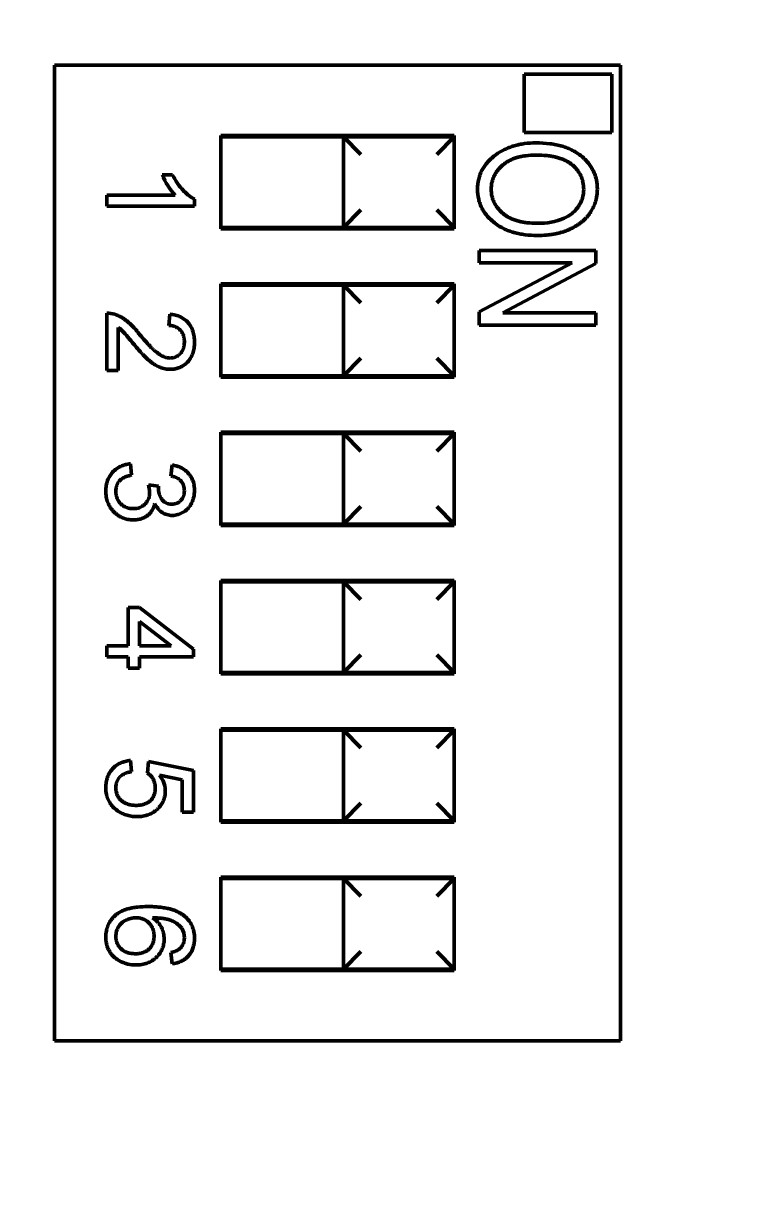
# Model space of a CAD drawing. Header units: millimetres. Extents: x 22 to 202, y 169 to 282.
# Drawn here: x 162.14 to 174.52, y 203.63 to 223.66 of the extents above; entities that cross this region are included whole.
import ezdxf

# ---------------------------------------------------------------- set-up
doc = ezdxf.new("R2010")
doc.units = ezdxf.units.MM
doc.header["$LTSCALE"] = 0.75
doc.layers.add('FD_Dimensions', color=7, linetype='Continuous', lineweight=25)
doc.layers.add('Visible', color=7, linetype='Continuous', lineweight=50)
doc.styles.get("Standard").update_dxf_attribs({"font": 'arial.ttf'})
doc.dimstyles.new('Dim-ISO-25', dxfattribs={"dimtxt": 2.5, "dimasz": 2.5, "dimexe": 1.5, "dimexo": 0, "dimgap": 1, "dimtad": 1, "dimzin": 4, "dimdsep": 46, "dimtxsty": 'Standard', "dimblk": 'OPEN90', "dimcen": 0, "dimazin": 1, "dimtp": 0.1, "dimtm": 0.1, "dimtfac": 0.72, "dimtmove": 0, "dimatfit": 3, "dimfxl": 1, "dimtzin": 4, "dimarcsym": 0})

# ---------------------------------------------------------------- blocks, each defined once
blk = doc.blocks.new('_Open90')
at = {"color": 0, "linetype": 'ByBlock', "lineweight": -2}
for p, q in [((-0.5, 0.5), (0, 0)), ((0, 0), (-1, 0)), ((0, 0), (-0.5, -0.5))]:
    blk.add_line(p, q, dxfattribs=at)
blk = doc.blocks.new('*D26')
at = {"layer": 'Defpoints', "color": 0, "transparency": 16777216}
for p in [(170.550528, 263.135658), (192.083851, 263.135658), (170.532774, 191.385202)]:
    blk.add_point(p, dxfattribs=at)
at = {"layer": 'FD_Dimensions', "color": 0, "lineweight": -2, "transparency": 16777216}
for p, q in [((170.550528, 263.135658), (193.583851, 263.135658)), ((192.083851, 193.885202), (192.083851, 260.635658)), ((170.532774, 191.385202), (193.583851, 191.385202))]:
    blk.add_line(p, q, dxfattribs=at)
at = {"layer": 'FD_Dimensions', "color": 0, "lineweight": -2, "transparency": 16777216, "xscale": 2.5, "yscale": 2.5, "zscale": 2.5}
for p, rotation in [((192.083851, 263.135658), 90), ((192.083851, 191.385202), 270)]:
    blk.add_blockref('_Open90', p, dxfattribs=dict(at, rotation=rotation))
at = {"layer": 'FD_Dimensions', "color": 0, "transparency": 16777216, "insert": (189.806584, 227.099634), "char_height": 2.5, "attachment_point": 5, "rotation": 90}
blk.add_mtext('71.75mm', dxfattribs=at)
blk = doc.blocks.new('*D28')
at = {"layer": 'Defpoints', "color": 0, "transparency": 16777216}
for p in [(170.550528, 263.135658), (200.052214, 263.135658), (124.449775, 178.627866)]:
    blk.add_point(p, dxfattribs=at)
at = {"layer": 'FD_Dimensions', "color": 0, "lineweight": -2, "transparency": 16777216}
for p, q in [((170.550528, 263.135658), (201.552214, 263.135658)), ((200.052214, 181.127866), (200.052214, 260.635658)), ((124.449775, 178.627866), (201.552214, 178.627866))]:
    blk.add_line(p, q, dxfattribs=at)
at = {"layer": 'FD_Dimensions', "color": 0, "lineweight": -2, "transparency": 16777216, "xscale": 2.5, "yscale": 2.5, "zscale": 2.5}
for p, rotation in [((200.052214, 263.135658), 90), ((200.052214, 178.627866), 270)]:
    blk.add_blockref('_Open90', p, dxfattribs=dict(at, rotation=rotation))
at = {"layer": 'FD_Dimensions', "color": 0, "transparency": 16777216, "insert": (197.774947, 227.099634), "char_height": 2.5, "attachment_point": 5, "rotation": 90}
blk.add_mtext('84.51mm', dxfattribs=at)
blk = doc.blocks.new('*D34')
at = {"layer": 'Defpoints', "color": 0, "transparency": 16777216}
for p in [(170.385575, 195.649466), (170.532774, 191.385202), (183.258799, 191.385202)]:
    blk.add_point(p, dxfattribs=at)
at = {"layer": 'FD_Dimensions', "color": 0, "lineweight": -2, "transparency": 16777216}
for p, q in [((183.258799, 198.149466), (183.258799, 219.855192)), ((170.385575, 195.649466), (184.758799, 195.649466)), ((183.258799, 191.385202), (183.258799, 195.649466)), ((170.532774, 191.385202), (184.758799, 191.385202)), ((183.258799, 188.885202), (183.258799, 186.385202))]:
    blk.add_line(p, q, dxfattribs=at)
at = {"layer": 'FD_Dimensions', "color": 0, "lineweight": -2, "transparency": 16777216, "xscale": 2.5, "yscale": 2.5, "zscale": 2.5}
for p, rotation in [((183.258799, 195.649466), 270), ((183.258799, 191.385202), 90)]:
    blk.add_blockref('_Open90', p, dxfattribs=dict(at, rotation=rotation))
at = {"layer": 'FD_Dimensions', "color": 0, "transparency": 16777216, "insert": (180.981532, 212.686139), "char_height": 2.5, "attachment_point": 5, "rotation": 90}
blk.add_mtext('4.26mm', dxfattribs=at)

msp = doc.modelspace()

# ---------------------------------------------------------------- linework, layer by layer
at = {"layer": 'Visible'}
for p, q in [((162.667, 222.947), (162.667, 206.247)), ((172.367, 222.947), (162.667, 222.947)), ((170.717, 221.797), (170.717, 222.797)), ((170.717, 222.797), (172.217, 222.797)), ((172.217, 222.797), (172.217, 221.797)), ((172.367, 206.247), (172.367, 222.947)), ((172.217, 221.797), (170.717, 221.797)), ((165.517, 221.747), (165.517, 220.147)), ((165.517, 221.747), (169.517, 221.747)), ((167.617, 221.722), (165.517, 221.722)), ((169.517, 221.722), (167.617, 221.722)), ((167.617, 221.722), (167.617, 220.172)), ((167.917, 221.422), (167.617, 221.722)), ((169.217, 221.422), (169.517, 221.722)), ((169.517, 221.747), (169.517, 221.722)), ((169.517, 220.172), (169.517, 221.722)), ((164.515, 221.07), (164.692, 221.07)), ((163.567, 220.724), (164.736, 220.724)), ((163.567, 220.532), (163.567, 220.724)), ((165.067, 220.656), (165.067, 220.532)), ((165.067, 220.532), (163.567, 220.532)), ((167.917, 220.472), (167.617, 220.172)), ((169.517, 220.172), (169.217, 220.472)), ((165.517, 220.172), (167.617, 220.172)), ((169.517, 220.147), (165.517, 220.147)), ((167.617, 220.172), (169.517, 220.172)), ((169.517, 220.172), (169.517, 220.147)), ((169.942, 219.565), (169.942, 219.773)), ((169.942, 219.773), (171.942, 219.773)), ((171.942, 219.773), (171.942, 219.552)), ((169.942, 218.723), (171.534, 219.565)), ((171.534, 219.565), (169.942, 219.565)), ((171.942, 219.552), (170.348, 218.708)), ((165.517, 217.607), (165.517, 219.207)), ((165.517, 219.207), (169.517, 219.207)), ((167.617, 219.182), (165.517, 219.182)), ((169.517, 219.182), (167.617, 219.182)), ((167.617, 219.182), (167.617, 217.632)), ((167.917, 218.882), (167.617, 219.182)), ((169.217, 218.882), (169.517, 219.182)), ((169.517, 219.207), (169.517, 219.182)), ((169.517, 217.632), (169.517, 219.182)), ((163.567, 217.723), (163.567, 218.703)), ((164.625, 218.492), (164.644, 218.684)), ((169.942, 218.5), (169.942, 218.723)), ((170.348, 218.708), (171.942, 218.708)), ((171.942, 218.708), (171.942, 218.5)), ((163.76, 218.456), (163.76, 217.723)), ((171.942, 218.5), (169.942, 218.5)), ((167.917, 217.932), (167.617, 217.632)), ((169.517, 217.632), (169.217, 217.932)), ((163.76, 217.723), (163.567, 217.723)), ((165.517, 217.632), (167.617, 217.632)), ((169.517, 217.607), (165.517, 217.607)), ((167.617, 217.632), (169.517, 217.632)), ((169.517, 217.632), (169.517, 217.607)), ((165.517, 215.067), (165.517, 216.667)), ((165.517, 216.667), (169.517, 216.667)), ((167.617, 216.642), (165.517, 216.642)), ((169.517, 216.642), (167.617, 216.642)), ((167.617, 216.642), (167.617, 215.092)), ((167.917, 216.342), (167.617, 216.642)), ((169.217, 216.342), (169.517, 216.642)), ((169.517, 216.642), (169.517, 216.667)), ((169.517, 215.092), (169.517, 216.642)), ((163.971, 216.125), (163.99, 215.933)), ((164.663, 215.913), (164.683, 216.106)), ((164.279, 215.761), (164.452, 215.742)), ((167.917, 215.392), (167.617, 215.092)), ((169.517, 215.092), (169.217, 215.392)), ((165.517, 215.092), (167.617, 215.092)), ((169.517, 215.067), (165.517, 215.067)), ((167.617, 215.092), (169.517, 215.092)), ((169.517, 215.067), (169.517, 215.092)), ((165.517, 212.527), (165.517, 214.127)), ((165.517, 214.127), (169.517, 214.127)), ((167.617, 214.102), (165.517, 214.102)), ((169.517, 214.102), (167.617, 214.102)), ((167.617, 214.102), (167.617, 212.552)), ((167.917, 213.802), (167.617, 214.102)), ((169.217, 213.802), (169.517, 214.102)), ((169.517, 214.102), (169.517, 214.127)), ((169.517, 212.552), (169.517, 214.102)), ((163.933, 213.008), (163.933, 213.662)), ((163.933, 213.662), (164.125, 213.662)), ((164.125, 213.662), (165.048, 212.95)), ((164.125, 213.424), (164.665, 213.008)), ((164.125, 213.008), (164.125, 213.424)), ((163.567, 212.816), (163.567, 213.008)), ((163.567, 213.008), (163.933, 213.008)), ((164.665, 213.008), (164.125, 213.008)), ((163.933, 212.816), (163.567, 212.816)), ((163.933, 212.623), (163.933, 212.816)), ((164.125, 212.816), (164.125, 212.623)), ((165.048, 212.816), (164.125, 212.816)), ((165.048, 212.95), (165.048, 212.816)), ((167.917, 212.852), (167.617, 212.552)), ((169.517, 212.552), (169.217, 212.852)), ((164.125, 212.623), (163.933, 212.623)), ((165.517, 212.552), (167.617, 212.552)), ((169.517, 212.527), (165.517, 212.527)), ((167.617, 212.552), (169.517, 212.552)), ((169.517, 212.527), (169.517, 212.552)), ((165.517, 209.987), (165.517, 211.587)), ((165.517, 211.587), (169.517, 211.587)), ((169.517, 211.562), (169.517, 211.587)), ((167.617, 211.562), (165.517, 211.562)), ((169.517, 211.562), (167.617, 211.562)), ((167.617, 211.562), (167.617, 210.012)), ((167.917, 211.262), (167.617, 211.562)), ((169.217, 211.262), (169.517, 211.562)), ((169.517, 210.012), (169.517, 211.562)), ((163.971, 211.045), (163.99, 210.853)), ((164.26, 210.833), (164.279, 211.026)), ((164.279, 211.026), (165.048, 210.872)), ((164.856, 210.715), (164.467, 210.791)), ((165.048, 210.872), (165.048, 210.16)), ((164.856, 210.16), (164.856, 210.715)), ((167.917, 210.312), (167.617, 210.012)), ((169.517, 210.012), (169.217, 210.312)), ((165.048, 210.16), (164.856, 210.16)), ((165.517, 210.012), (167.617, 210.012)), ((169.517, 209.987), (165.517, 209.987)), ((167.617, 210.012), (169.517, 210.012)), ((169.517, 209.987), (169.517, 210.012)), ((165.517, 207.447), (165.517, 209.047)), ((165.517, 209.047), (169.517, 209.047)), ((167.617, 209.022), (165.517, 209.022)), ((169.517, 209.022), (167.617, 209.022)), ((167.617, 209.022), (167.617, 207.472)), ((167.917, 208.722), (167.617, 209.022)), ((169.217, 208.722), (169.517, 209.022)), ((169.517, 209.022), (169.517, 209.047)), ((169.517, 207.472), (169.517, 209.022)), ((167.917, 207.772), (167.617, 207.472)), ((169.517, 207.472), (169.217, 207.772)), ((164.683, 207.563), (164.663, 207.755)), ((165.517, 207.472), (167.617, 207.472)), ((169.517, 207.447), (165.517, 207.447)), ((167.617, 207.472), (169.517, 207.472)), ((169.517, 207.447), (169.517, 207.472)), ((162.667, 206.247), (172.367, 206.247))]:
    msp.add_line(p, q, dxfattribs=at)
for centre, radius, start, end in [((165.567, 221.498), 1.136, 202.1261, 222.9641), ((170.966, 221.36), 1.119, 268.9835, 292.717), ((163.578, 218.322), 0.381, 71.2228, 91.6148), ((163.809, 215.62), 0.49, 1.9412, 16.714), ((164.752, 215.705), 0.302, 173.018, 178.2795), ((164.575, 208.009), 0.319, 359.7853, 30.6003)]:
    msp.add_arc(centre, radius, start, end, dxfattribs=at)
for points, knots in [([(170.23, 221.415), (170.277, 221.448), (170.352, 221.493), (170.46, 221.54), (170.544, 221.568), (170.632, 221.59), (170.756, 221.612), (170.851, 221.617), (170.916, 221.617)], [0, 0, 0, 0, 0.0001745681, 0.0002625952, 0.0003517009, 0.0004421963, 0.0005353143, 0.0007303378, 0.0007303378, 0.0007303378, 0.0007303378]), ([(170.916, 221.617), (170.996, 221.617), (171.112, 221.612), (171.262, 221.587), (171.363, 221.563), (171.457, 221.53), (171.544, 221.492), (171.624, 221.445), (171.696, 221.392), (171.76, 221.334), (171.815, 221.271), (171.863, 221.205), (171.901, 221.136), (171.932, 221.063), (171.96, 220.959), (171.969, 220.879), (171.968, 220.824)], [0, 0, 0, 0, 0.000240176, 0.000350273, 0.000454578, 0.000553907, 0.000648964, 0.000740865, 0.000830458, 0.000917435, 0.001000723, 0.001081789, 0.001160825, 0.001239256, 0.001318618, 0.001482518, 0.001482518, 0.001482518, 0.001482518]), ([(169.916, 220.825), (169.916, 220.884), (169.925, 220.971), (169.959, 221.08), (169.993, 221.157), (170.038, 221.229), (170.112, 221.321), (170.18, 221.38), (170.23, 221.415)], [0, 0, 0, 0, 0.0001764821, 0.0002614323, 0.0003451012, 0.0004295943, 0.0005160913, 0.0006999969, 0.0006999969, 0.0006999969, 0.0006999969]), ([(170.15, 220.827), (170.15, 220.866), (170.156, 220.924), (170.177, 220.999), (170.199, 221.052), (170.228, 221.103), (170.262, 221.152), (170.303, 221.197), (170.35, 221.241), (170.403, 221.281), (170.461, 221.315), (170.523, 221.345), (170.592, 221.368), (170.665, 221.387), (170.772, 221.405), (170.856, 221.409), (170.913, 221.41)], [0, 0, 0, 0, 0.000118308, 0.0001759, 0.000233312, 0.000291387, 0.000350794, 0.000412336, 0.000476976, 0.000543374, 0.000610871, 0.000680205, 0.000752306, 0.000828077, 0.000907532, 0.001079641, 0.001079641, 0.001079641, 0.001079641]), ([(170.913, 221.41), (170.978, 221.41), (171.073, 221.405), (171.195, 221.388), (171.277, 221.37), (171.351, 221.347), (171.419, 221.318), (171.48, 221.285), (171.534, 221.245), (171.581, 221.203), (171.622, 221.157), (171.657, 221.108), (171.685, 221.056), (171.707, 221.002), (171.729, 220.924), (171.734, 220.863), (171.734, 220.822)], [0, 0, 0, 0, 0.000197553, 0.000286853, 0.000370368, 0.000448063, 0.000521615, 0.000590901, 0.000657393, 0.000721135, 0.000782878, 0.000842454, 0.000901335, 0.000959813, 0.001019018, 0.001142857, 0.001142857, 0.001142857, 0.001142857]), ([(164.692, 221.07), (164.716, 221.023), (164.755, 220.954), (164.817, 220.87), (164.866, 220.813), (164.916, 220.761), (164.981, 220.706), (165.032, 220.672), (165.067, 220.656)], [0, 0, 0, 0, 0.0001602747, 0.0002376894, 0.0003140023, 0.0003866877, 0.0004531921, 0.0005700297, 0.0005700297, 0.0005700297, 0.0005700297]), ([(170.222, 220.237), (170.174, 220.273), (170.107, 220.332), (170.035, 220.423), (169.991, 220.495), (169.958, 220.572), (169.925, 220.681), (169.917, 220.767), (169.916, 220.825)], [0, 0, 0, 0, 0.0001814085, 0.0002674613, 0.0003509647, 0.0004343005, 0.0005182308, 0.0006938303, 0.0006938303, 0.0006938303, 0.0006938303]), ([(170.946, 220.241), (170.885, 220.24), (170.795, 220.246), (170.68, 220.263), (170.603, 220.282), (170.531, 220.305), (170.465, 220.334), (170.406, 220.368), (170.352, 220.408), (170.305, 220.451), (170.263, 220.497), (170.228, 220.546), (170.2, 220.597), (170.177, 220.651), (170.156, 220.727), (170.15, 220.787), (170.15, 220.827)], [0, 0, 0, 0, 0.000185441, 0.000270006, 0.000349683, 0.000425211, 0.000496929, 0.000565785, 0.000632549, 0.000697171, 0.000758942, 0.000818546, 0.000877294, 0.000935201, 0.00099365, 0.001114711, 0.001114711, 0.001114711, 0.001114711]), ([(171.968, 220.824), (171.968, 220.788), (171.964, 220.735), (171.952, 220.665), (171.938, 220.614), (171.921, 220.565), (171.9, 220.516), (171.875, 220.469), (171.847, 220.424), (171.815, 220.38), (171.779, 220.338), (171.74, 220.298), (171.697, 220.262), (171.651, 220.227), (171.602, 220.195), (171.549, 220.165), (171.492, 220.138), (171.433, 220.113), (171.371, 220.091), (171.306, 220.074), (171.238, 220.058), (171.167, 220.047), (171.068, 220.036), (170.992, 220.033), (170.94, 220.033)], [0, 0, 0, 0, 0.000107765, 0.000160682, 0.000212894, 0.000265394, 0.000318236, 0.000371205, 0.000425292, 0.000479739, 0.000534863, 0.000590393, 0.00064693, 0.000704466, 0.000763606, 0.000824272, 0.000887236, 0.00095162, 0.001017505, 0.001085025, 0.001154625, 0.001225934, 0.001300077, 0.001455279, 0.001455279, 0.001455279, 0.001455279]), ([(171.734, 220.822), (171.734, 220.771), (171.724, 220.693), (171.684, 220.596), (171.644, 220.528), (171.595, 220.465), (171.517, 220.391), (171.448, 220.349), (171.398, 220.328)], [0, 0, 0, 0, 0.0001563466, 0.0002343565, 0.0003144742, 0.0003954829, 0.0004750505, 0.0006377373, 0.0006377373, 0.0006377373, 0.0006377373]), ([(170.94, 220.033), (170.87, 220.034), (170.767, 220.038), (170.634, 220.061), (170.541, 220.082), (170.453, 220.111), (170.344, 220.157), (170.269, 220.202), (170.222, 220.237)], [0, 0, 0, 0, 0.0002111792, 0.0003101501, 0.0004054589, 0.0004975593, 0.0005868631, 0.0007611125, 0.0007611125, 0.0007611125, 0.0007611125]), ([(163.701, 218.683), (163.737, 218.671), (163.79, 218.647), (163.857, 218.607), (163.899, 218.577), (163.932, 218.549), (163.958, 218.526), (163.985, 218.501), (164.012, 218.472), (164.04, 218.442), (164.08, 218.398), (164.109, 218.362), (164.128, 218.337)], [0, 0, 0, 0, 0.0001144827, 0.0001740068, 0.0002364388, 0.0002692188, 0.0003042529, 0.0003413641, 0.0003806, 0.0004222059, 0.0004657793, 0.0005600727, 0.0005600727, 0.0005600727, 0.0005600727]), ([(164.644, 218.684), (164.677, 218.681), (164.725, 218.674), (164.785, 218.655), (164.826, 218.639), (164.864, 218.619), (164.899, 218.597), (164.931, 218.57), (164.959, 218.54), (164.985, 218.508), (165.007, 218.472), (165.026, 218.434), (165.041, 218.393), (165.053, 218.349), (165.064, 218.286), (165.067, 218.237), (165.067, 218.203)], [0, 0, 0, 0, 0.0000989181, 0.0001449481, 0.0001891194, 0.0002320563, 0.0002739186, 0.0003152739, 0.0003564748, 0.0003981997, 0.0004398285, 0.0004824897, 0.0005263348, 0.0005713692, 0.0006183214, 0.0007194426, 0.0007194426, 0.0007194426, 0.0007194426]), ([(164.038, 218.158), (164.017, 218.183), (163.988, 218.219), (163.95, 218.264), (163.926, 218.293), (163.905, 218.318), (163.886, 218.339), (163.87, 218.357), (163.832, 218.4), (163.795, 218.432), (163.76, 218.456)], [0, 0, 0, 0, 0.0000970326, 0.0001390961, 0.0001766909, 0.0002095505, 0.0002381356, 0.0002624203, 0.0002820099, 0.0004097146, 0.0004097146, 0.0004097146, 0.0004097146]), ([(164.894, 218.208), (164.894, 218.228), (164.892, 218.258), (164.885, 218.297), (164.877, 218.323), (164.867, 218.348), (164.854, 218.372), (164.84, 218.394), (164.823, 218.414), (164.804, 218.432), (164.784, 218.448), (164.762, 218.461), (164.738, 218.472), (164.712, 218.481), (164.674, 218.49), (164.645, 218.491), (164.625, 218.492)], [0, 0, 0, 0, 0.0000613088, 0.0000901166, 0.0001177362, 0.0001450126, 0.0001712701, 0.0001975673, 0.0002238507, 0.0002498203, 0.0002757706, 0.0003016843, 0.0003278156, 0.0003548484, 0.000382959, 0.0004431168, 0.0004431168, 0.0004431168, 0.0004431168]), ([(164.128, 218.337), (164.159, 218.3), (164.205, 218.247), (164.265, 218.181), (164.306, 218.138), (164.343, 218.1), (164.378, 218.067), (164.409, 218.039), (164.439, 218.016), (164.467, 217.996), (164.494, 217.98), (164.52, 217.966), (164.547, 217.954), (164.573, 217.945), (164.608, 217.937), (164.634, 217.934), (164.651, 217.934)], [0, 0, 0, 0, 0.0001459356, 0.0002104869, 0.0002694458, 0.0003226408, 0.0003703206, 0.0004125283, 0.0004493731, 0.0004828506, 0.0005145898, 0.000544737, 0.0005735811, 0.0006015582, 0.0006284898, 0.0006802688, 0.0006802688, 0.0006802688, 0.0006802688]), ([(164.651, 217.934), (164.668, 217.934), (164.692, 217.937), (164.724, 217.944), (164.746, 217.953), (164.767, 217.963), (164.787, 217.977), (164.806, 217.992), (164.824, 218.01), (164.841, 218.029), (164.855, 218.051), (164.867, 218.073), (164.877, 218.097), (164.885, 218.123), (164.892, 218.16), (164.894, 218.188), (164.894, 218.208)], [0, 0, 0, 0, 0.0000499653, 0.0000739832, 0.0000976608, 0.0001213616, 0.0001456359, 0.0001701826, 0.000195666, 0.0002214517, 0.0002472374, 0.0002731225, 0.0002990501, 0.0003258816, 0.0003536768, 0.0004123432, 0.0004123432, 0.0004123432, 0.0004123432]), ([(165.067, 218.203), (165.067, 218.17), (165.064, 218.12), (165.051, 218.057), (165.038, 218.013), (165.022, 217.972), (165.001, 217.934), (164.977, 217.898), (164.949, 217.866), (164.918, 217.837), (164.886, 217.811), (164.851, 217.79), (164.815, 217.772), (164.777, 217.759), (164.723, 217.746), (164.682, 217.741), (164.653, 217.742)], [0, 0, 0, 0, 0.0001017446, 0.0001491426, 0.0001947762, 0.0002391536, 0.0002823543, 0.0003251197, 0.0003681229, 0.0004105936, 0.0004518762, 0.0004923986, 0.0005324749, 0.0005728444, 0.0006138259, 0.000699087, 0.000699087, 0.000699087, 0.000699087]), ([(164.653, 217.742), (164.624, 217.742), (164.579, 217.746), (164.52, 217.761), (164.476, 217.775), (164.432, 217.795), (164.387, 217.821), (164.341, 217.852), (164.302, 217.882), (164.269, 217.91), (164.242, 217.935), (164.213, 217.964), (164.182, 217.996), (164.149, 218.031), (164.1, 218.085), (164.063, 218.128), (164.038, 218.158)], [0, 0, 0, 0, 0.000089511, 0.0001348833, 0.0001810649, 0.0002290108, 0.0002808841, 0.0003365353, 0.0003967669, 0.0004297234, 0.0004666642, 0.0005074159, 0.0005522227, 0.0006008979, 0.0006538722, 0.0007715295, 0.0007715295, 0.0007715295, 0.0007715295]), ([(163.548, 215.658), (163.548, 215.689), (163.552, 215.735), (163.564, 215.794), (163.577, 215.835), (163.593, 215.875), (163.614, 215.912), (163.638, 215.947), (163.665, 215.98), (163.696, 216.01), (163.729, 216.037), (163.764, 216.06), (163.801, 216.08), (163.84, 216.097), (163.897, 216.114), (163.941, 216.122), (163.971, 216.125)], [0, 0, 0, 0, 0.0000937118, 0.000138277, 0.0001814921, 0.000224538, 0.0002671198, 0.0003096411, 0.0003530882, 0.0003965786, 0.0004392131, 0.0004813964, 0.0005238323, 0.0005668783, 0.0006106715, 0.0007021497, 0.0007021497, 0.0007021497, 0.0007021497]), ([(164.683, 216.106), (164.712, 216.1), (164.755, 216.09), (164.808, 216.07), (164.845, 216.053), (164.88, 216.033), (164.911, 216.01), (164.941, 215.985), (164.967, 215.957), (164.991, 215.927), (165.011, 215.895), (165.029, 215.861), (165.043, 215.826), (165.054, 215.789), (165.064, 215.736), (165.068, 215.695), (165.067, 215.667)], [0, 0, 0, 0, 0.0000898024, 0.0001320892, 0.0001729312, 0.0002127579, 0.0002517706, 0.0002905659, 0.0003290573, 0.0003675879, 0.0004056638, 0.00044339, 0.0004817923, 0.0005206265, 0.0005607094, 0.0006444683, 0.0006444683, 0.0006444683, 0.0006444683]), ([(163.99, 215.933), (163.968, 215.928), (163.936, 215.919), (163.895, 215.905), (163.868, 215.893), (163.843, 215.881), (163.821, 215.866), (163.801, 215.851), (163.784, 215.835), (163.769, 215.817), (163.756, 215.797), (163.745, 215.776), (163.737, 215.754), (163.73, 215.73), (163.723, 215.696), (163.721, 215.67), (163.721, 215.651)], [0, 0, 0, 0, 0.0000687649, 0.0001003558, 0.0001297116, 0.0001574292, 0.0001835497, 0.000208406, 0.000232236, 0.0002553096, 0.0002785065, 0.0003019208, 0.0003258324, 0.0003502978, 0.0003757869, 0.0004304261, 0.0004304261, 0.0004304261, 0.0004304261]), ([(164.894, 215.661), (164.894, 215.692), (164.888, 215.738), (164.863, 215.793), (164.842, 215.823), (164.821, 215.844), (164.804, 215.859), (164.785, 215.871), (164.764, 215.883), (164.742, 215.893), (164.708, 215.905), (164.682, 215.91), (164.663, 215.913)], [0, 0, 0, 0, 0.0000936012, 0.0001374024, 0.0001811577, 0.0002033768, 0.0002258876, 0.0002489293, 0.000272725, 0.0002974775, 0.0003234673, 0.0003792667, 0.0003792667, 0.0003792667, 0.0003792667]), ([(164.019, 215.163), (163.987, 215.163), (163.94, 215.167), (163.879, 215.182), (163.837, 215.198), (163.795, 215.217), (163.756, 215.242), (163.719, 215.271), (163.684, 215.303), (163.652, 215.339), (163.624, 215.378), (163.601, 215.419), (163.582, 215.462), (163.566, 215.508), (163.552, 215.573), (163.548, 215.624), (163.548, 215.658)], [0, 0, 0, 0, 0.0000959808, 0.0001422126, 0.0001879371, 0.0002336174, 0.0002800355, 0.0003271343, 0.000375594, 0.0004243173, 0.0004720879, 0.0005196001, 0.0005673553, 0.0006155594, 0.0006649641, 0.0007690483, 0.0007690483, 0.0007690483, 0.0007690483]), ([(163.721, 215.651), (163.721, 215.63), (163.724, 215.599), (163.732, 215.558), (163.742, 215.531), (163.754, 215.505), (163.769, 215.48), (163.787, 215.457), (163.807, 215.436), (163.829, 215.417), (163.852, 215.401), (163.877, 215.387), (163.903, 215.375), (163.931, 215.367), (163.969, 215.358), (164, 215.356), (164.02, 215.356)], [0, 0, 0, 0, 0.0000643234, 0.0000946518, 0.0001240645, 0.0001527045, 0.0001812902, 0.0002101585, 0.0002394173, 0.0002687633, 0.0002975826, 0.0003259731, 0.0003543636, 0.0003832035, 0.000412582, 0.0004741595, 0.0004741595, 0.0004741595, 0.0004741595]), ([(164.02, 215.356), (164.039, 215.356), (164.068, 215.358), (164.105, 215.366), (164.131, 215.375), (164.155, 215.386), (164.179, 215.4), (164.2, 215.416), (164.22, 215.435), (164.239, 215.455), (164.255, 215.477), (164.269, 215.5), (164.28, 215.525), (164.289, 215.551), (164.297, 215.588), (164.299, 215.617), (164.299, 215.637)], [0, 0, 0, 0, 0.0000586212, 0.0000865696, 0.0001137298, 0.00014066, 0.0001676309, 0.0001948482, 0.0002226769, 0.0002505057, 0.0002777868, 0.0003047577, 0.0003319633, 0.0003594098, 0.0003876528, 0.0004468762, 0.0004468762, 0.0004468762, 0.0004468762]), ([(164.45, 215.714), (164.45, 215.679), (164.457, 215.628), (164.48, 215.563), (164.501, 215.526), (164.52, 215.498), (164.538, 215.481), (164.556, 215.466), (164.578, 215.454), (164.6, 215.444), (164.634, 215.435), (164.661, 215.432), (164.68, 215.433)], [0, 0, 0, 0, 0.0001043219, 0.0001550599, 0.000206066, 0.0002315101, 0.0002560248, 0.0002800356, 0.0003043399, 0.0003289212, 0.0003545149, 0.0004097394, 0.0004097394, 0.0004097394, 0.0004097394]), ([(164.68, 215.433), (164.695, 215.433), (164.717, 215.434), (164.745, 215.441), (164.765, 215.448), (164.783, 215.457), (164.801, 215.469), (164.818, 215.481), (164.833, 215.497), (164.848, 215.513), (164.86, 215.531), (164.871, 215.549), (164.879, 215.57), (164.886, 215.591), (164.892, 215.621), (164.894, 215.645), (164.894, 215.661)], [0, 0, 0, 0, 0.0000448617, 0.0000662937, 0.0000870882, 0.0001078607, 0.0001288641, 0.0001501577, 0.0001719141, 0.0001939302, 0.0002155986, 0.0002370709, 0.0002589711, 0.0002811005, 0.0003039339, 0.0003523975, 0.0003523975, 0.0003523975, 0.0003523975]), ([(165.067, 215.667), (165.067, 215.629), (165.061, 215.571), (165.039, 215.498), (165.017, 215.447), (164.989, 215.4), (164.956, 215.358), (164.918, 215.322), (164.876, 215.293), (164.831, 215.27), (164.768, 215.247), (164.719, 215.24), (164.686, 215.24)], [0, 0, 0, 0, 0.0001161793, 0.0001727402, 0.0002292275, 0.0002846904, 0.0003378895, 0.0003898916, 0.0004418373, 0.0004928444, 0.0005427009, 0.0006418466, 0.0006418466, 0.0006418466, 0.0006418466]), ([(164.388, 215.445), (164.384, 215.424), (164.374, 215.393), (164.356, 215.354), (164.342, 215.327), (164.325, 215.302), (164.306, 215.279), (164.284, 215.258), (164.261, 215.238), (164.236, 215.22), (164.209, 215.205), (164.181, 215.192), (164.152, 215.181), (164.121, 215.173), (164.076, 215.166), (164.042, 215.163), (164.019, 215.163)], [0, 0, 0, 0, 0.000065618, 0.0000971297, 0.0001278312, 0.0001582578, 0.0001883221, 0.0002186646, 0.0002491152, 0.000279888, 0.0003104733, 0.0003414354, 0.0003729847, 0.0004054542, 0.0004385917, 0.0005089101, 0.0005089101, 0.0005089101, 0.0005089101]), ([(164.686, 215.24), (164.655, 215.241), (164.609, 215.246), (164.552, 215.269), (164.512, 215.291), (164.474, 215.32), (164.429, 215.369), (164.403, 215.413), (164.388, 215.445)], [0, 0, 0, 0, 0.0000927785, 0.0001381542, 0.0001845906, 0.0002317734, 0.0002803352, 0.0003853137, 0.0003853137, 0.0003853137, 0.0003853137]), ([(163.548, 210.579), (163.548, 210.61), (163.551, 210.657), (163.563, 210.717), (163.576, 210.759), (163.592, 210.798), (163.613, 210.835), (163.636, 210.87), (163.663, 210.903), (163.693, 210.932), (163.726, 210.959), (163.761, 210.982), (163.799, 211.001), (163.838, 211.017), (163.896, 211.034), (163.94, 211.042), (163.971, 211.045)], [0, 0, 0, 0, 0.0000953447, 0.0001404356, 0.0001840742, 0.0002269395, 0.0002693119, 0.0003116, 0.0003541298, 0.0003964871, 0.0004388671, 0.0004808205, 0.0005231746, 0.0005663197, 0.0006102478, 0.0007033351, 0.0007033351, 0.0007033351, 0.0007033351]), ([(163.99, 210.853), (163.969, 210.849), (163.938, 210.843), (163.9, 210.831), (163.873, 210.82), (163.849, 210.808), (163.827, 210.795), (163.807, 210.779), (163.789, 210.763), (163.772, 210.745), (163.759, 210.725), (163.747, 210.704), (163.737, 210.681), (163.73, 210.657), (163.723, 210.623), (163.722, 210.596), (163.721, 210.578)], [0, 0, 0, 0, 0.0000642902, 0.0000939819, 0.0001224801, 0.0001493948, 0.0001754566, 0.0002005555, 0.0002250483, 0.0002491385, 0.000272928, 0.0002970407, 0.0003215778, 0.0003464229, 0.0003722736, 0.0004272347, 0.0004272347, 0.0004272347, 0.0004272347]), ([(164.394, 210.577), (164.394, 210.605), (164.39, 210.647), (164.374, 210.699), (164.357, 210.733), (164.337, 210.762), (164.307, 210.798), (164.279, 210.821), (164.26, 210.833)], [0, 0, 0, 0, 0.0000862519, 0.0001254319, 0.0001625006, 0.0001985316, 0.000233807, 0.0003041736, 0.0003041736, 0.0003041736, 0.0003041736]), ([(164.467, 210.791), (164.483, 210.77), (164.505, 210.739), (164.529, 210.694), (164.543, 210.661), (164.554, 210.627), (164.564, 210.582), (164.568, 210.547), (164.567, 210.524)], [0, 0, 0, 0, 0.0000784834, 0.0001156081, 0.0001519892, 0.0001872088, 0.0002224994, 0.0002922869, 0.0002922869, 0.0002922869, 0.0002922869]), ([(163.73, 210.198), (163.701, 210.22), (163.661, 210.258), (163.618, 210.316), (163.593, 210.363), (163.572, 210.412), (163.554, 210.484), (163.548, 210.541), (163.548, 210.579)], [0, 0, 0, 0, 0.0001109927, 0.0001644707, 0.0002174063, 0.0002707069, 0.0003255103, 0.0004411853, 0.0004411853, 0.0004411853, 0.0004411853]), ([(163.721, 210.578), (163.721, 210.555), (163.724, 210.522), (163.734, 210.481), (163.745, 210.452), (163.758, 210.425), (163.775, 210.4), (163.794, 210.377), (163.817, 210.356), (163.841, 210.337), (163.868, 210.32), (163.897, 210.307), (163.928, 210.295), (163.961, 210.287), (164.008, 210.278), (164.045, 210.276), (164.07, 210.276)], [0, 0, 0, 0, 0.0000674591, 0.0000989138, 0.0001298041, 0.0001598181, 0.0001896672, 0.0002199359, 0.0002509502, 0.0002824513, 0.0003139219, 0.0003461033, 0.0003790092, 0.0004131072, 0.0004484476, 0.0005242526, 0.0005242526, 0.0005242526, 0.0005242526]), ([(164.07, 210.276), (164.094, 210.276), (164.129, 210.278), (164.174, 210.286), (164.204, 210.294), (164.233, 210.305), (164.26, 210.318), (164.285, 210.334), (164.308, 210.351), (164.328, 210.371), (164.346, 210.394), (164.361, 210.419), (164.373, 210.446), (164.382, 210.476), (164.392, 210.519), (164.394, 210.553), (164.394, 210.577)], [0, 0, 0, 0, 0.0000718247, 0.0001050148, 0.0001368985, 0.0001678803, 0.0001974767, 0.0002268176, 0.0002558911, 0.0002847377, 0.0003133873, 0.000342409, 0.0003722941, 0.0004030658, 0.0004355468, 0.000506211, 0.000506211, 0.000506211, 0.000506211]), ([(164.567, 210.524), (164.567, 210.494), (164.564, 210.449), (164.549, 210.393), (164.534, 210.352), (164.515, 210.314), (164.491, 210.277), (164.463, 210.243), (164.432, 210.21), (164.396, 210.181), (164.359, 210.154), (164.318, 210.133), (164.276, 210.114), (164.231, 210.101), (164.166, 210.087), (164.116, 210.084), (164.082, 210.083)], [0, 0, 0, 0, 0.0000900846, 0.0001338308, 0.000176725, 0.000219763, 0.0002633298, 0.0003078983, 0.0003539106, 0.0004002927, 0.0004463815, 0.0004921504, 0.0005388022, 0.0005859936, 0.0006349033, 0.0007378666, 0.0007378666, 0.0007378666, 0.0007378666]), ([(164.082, 210.083), (164.049, 210.083), (164, 210.087), (163.937, 210.099), (163.892, 210.111), (163.849, 210.128), (163.793, 210.154), (163.754, 210.179), (163.73, 210.198)], [0, 0, 0, 0, 0.0000991564, 0.0001468672, 0.0001935692, 0.0002397628, 0.0002859911, 0.0003789666, 0.0003789666, 0.0003789666, 0.0003789666]), ([(163.548, 208.018), (163.548, 208.055), (163.553, 208.11), (163.571, 208.18), (163.589, 208.229), (163.613, 208.275), (163.642, 208.319), (163.676, 208.36), (163.716, 208.398), (163.762, 208.433), (163.814, 208.462), (163.874, 208.488), (163.94, 208.508), (164.013, 208.524), (164.123, 208.54), (164.21, 208.543), (164.269, 208.543)], [0, 0, 0, 0, 0.000112158, 0.000165526, 0.000217845, 0.000270021, 0.00032233, 0.000375966, 0.000430903, 0.000488088, 0.000548595, 0.000613046, 0.000682446, 0.000757323, 0.000837938, 0.001018386, 0.001018386, 0.001018386, 0.001018386]), ([(164.269, 208.543), (164.304, 208.544), (164.355, 208.542), (164.423, 208.538), (164.47, 208.533), (164.516, 208.528), (164.559, 208.521), (164.602, 208.513), (164.642, 208.503), (164.68, 208.492), (164.716, 208.48), (164.751, 208.467), (164.784, 208.452), (164.815, 208.436), (164.853, 208.413), (164.88, 208.394), (164.897, 208.38)], [0, 0, 0, 0, 0.0001044387, 0.0001538684, 0.0002016152, 0.000247699, 0.0002922114, 0.0003348101, 0.0003762564, 0.0004159687, 0.0004546886, 0.0004917313, 0.0005276841, 0.0005625325, 0.000596533, 0.000661617, 0.000661617, 0.000661617, 0.000661617]), ([(164.897, 208.38), (164.924, 208.357), (164.962, 208.318), (165.002, 208.26), (165.026, 208.213), (165.044, 208.163), (165.063, 208.091), (165.067, 208.034), (165.067, 207.996)], [0, 0, 0, 0, 0.0001083276, 0.0001612226, 0.000213534, 0.0002668076, 0.0003217125, 0.0004374768, 0.0004374768, 0.0004374768, 0.0004374768]), ([(163.721, 208.032), (163.721, 208.062), (163.726, 208.105), (163.745, 208.159), (163.763, 208.197), (163.788, 208.23), (163.818, 208.261), (163.852, 208.287), (163.891, 208.31), (163.932, 208.328), (163.99, 208.346), (164.035, 208.351), (164.065, 208.351)], [0, 0, 0, 0, 0.0000888982, 0.0001308051, 0.0001726159, 0.0002144343, 0.0002565842, 0.0002999162, 0.0003454755, 0.0003916783, 0.0004372336, 0.0005275644, 0.0005275644, 0.0005275644, 0.0005275644]), ([(164.065, 208.351), (164.087, 208.351), (164.12, 208.348), (164.162, 208.339), (164.191, 208.329), (164.218, 208.316), (164.244, 208.301), (164.268, 208.282), (164.29, 208.261), (164.31, 208.238), (164.327, 208.213), (164.342, 208.187), (164.354, 208.16), (164.363, 208.132), (164.372, 208.092), (164.375, 208.061), (164.375, 208.04)], [0, 0, 0, 0, 0.0000665944, 0.0000978049, 0.0001286762, 0.0001587294, 0.0001885962, 0.0002186691, 0.0002495683, 0.0002805496, 0.0003105665, 0.0003403893, 0.000370064, 0.0003998868, 0.0004301492, 0.0004931307, 0.0004931307, 0.0004931307, 0.0004931307]), ([(164.85, 208.172), (164.829, 208.199), (164.792, 208.235), (164.733, 208.274), (164.69, 208.296), (164.652, 208.312), (164.619, 208.322), (164.582, 208.33), (164.543, 208.337), (164.499, 208.343), (164.435, 208.349), (164.385, 208.351), (164.35, 208.351)], [0, 0, 0, 0, 0.0001010156, 0.0001559372, 0.0002149346, 0.0002466383, 0.0002812632, 0.0003189955, 0.0003596807, 0.0004034264, 0.0004506497, 0.0005553578, 0.0005553578, 0.0005553578, 0.0005553578]), ([(164.35, 208.351), (164.382, 208.33), (164.426, 208.294), (164.473, 208.236), (164.5, 208.189), (164.522, 208.14), (164.542, 208.073), (164.548, 208.021), (164.548, 207.987)], [0, 0, 0, 0, 0.0001154621, 0.0001701173, 0.0002243777, 0.0002778782, 0.0003306945, 0.0004353295, 0.0004353295, 0.0004353295, 0.0004353295]), ([(164.061, 207.543), (164.016, 207.543), (163.947, 207.551), (163.86, 207.577), (163.809, 207.599), (163.769, 207.62), (163.742, 207.638), (163.716, 207.657), (163.691, 207.677), (163.669, 207.699), (163.648, 207.723), (163.629, 207.748), (163.612, 207.774), (163.597, 207.801), (163.584, 207.829), (163.573, 207.858), (163.564, 207.888), (163.557, 207.919), (163.55, 207.962), (163.548, 207.995), (163.548, 208.018)], [0, 0, 0, 0, 0.0001379868, 0.0002057793, 0.0002737165, 0.0003073867, 0.000340416, 0.0003726335, 0.0004044014, 0.0004358151, 0.0004672869, 0.0004983542, 0.0005297868, 0.0005611657, 0.0005925314, 0.0006236236, 0.0006551752, 0.0006871365, 0.00071958, 0.0007865186, 0.0007865186, 0.0007865186, 0.0007865186]), ([(164.055, 207.736), (164.031, 207.736), (163.995, 207.738), (163.949, 207.747), (163.917, 207.756), (163.887, 207.767), (163.86, 207.782), (163.834, 207.799), (163.811, 207.818), (163.79, 207.839), (163.771, 207.862), (163.756, 207.887), (163.743, 207.913), (163.733, 207.941), (163.724, 207.98), (163.721, 208.011), (163.721, 208.032)], [0, 0, 0, 0, 0.0000738031, 0.0001079226, 0.0001408489, 0.0001728226, 0.0002038438, 0.000234535, 0.0002649569, 0.0002950196, 0.0003246391, 0.0003534999, 0.0003823575, 0.0004118277, 0.0004418859, 0.000504928, 0.000504928, 0.000504928, 0.000504928]), ([(164.375, 208.04), (164.375, 208.017), (164.372, 207.985), (164.364, 207.943), (164.354, 207.914), (164.342, 207.887), (164.327, 207.862), (164.31, 207.838), (164.29, 207.817), (164.267, 207.798), (164.243, 207.781), (164.216, 207.767), (164.188, 207.756), (164.158, 207.746), (164.113, 207.738), (164.079, 207.735), (164.055, 207.736)], [0, 0, 0, 0, 0.0000673933, 0.0000989315, 0.0001294225, 0.0001589145, 0.0001880466, 0.0002171833, 0.0002466892, 0.0002762601, 0.0003058526, 0.0003360062, 0.0003666512, 0.0003982068, 0.0004314609, 0.0005024303, 0.0005024303, 0.0005024303, 0.0005024303]), ([(164.548, 207.987), (164.548, 207.957), (164.544, 207.913), (164.529, 207.856), (164.515, 207.816), (164.495, 207.777), (164.472, 207.74), (164.444, 207.705), (164.413, 207.672), (164.378, 207.642), (164.34, 207.615), (164.299, 207.593), (164.257, 207.575), (164.211, 207.561), (164.146, 207.547), (164.096, 207.544), (164.061, 207.543)], [0, 0, 0, 0, 0.000089791, 0.0001332484, 0.0001764309, 0.0002194731, 0.0002631365, 0.0003079461, 0.0003543987, 0.0004011786, 0.0004474455, 0.0004937747, 0.000540431, 0.0005880059, 0.0006369204, 0.0007408326, 0.0007408326, 0.0007408326, 0.0007408326]), ([(165.067, 207.996), (165.067, 207.967), (165.065, 207.924), (165.053, 207.87), (165.042, 207.832), (165.028, 207.796), (165.011, 207.762), (164.99, 207.73), (164.966, 207.7), (164.939, 207.673), (164.909, 207.648), (164.878, 207.627), (164.843, 207.608), (164.807, 207.592), (164.754, 207.574), (164.711, 207.567), (164.683, 207.563)], [0, 0, 0, 0, 0.0000867303, 0.0001277427, 0.0001674276, 0.0002062046, 0.0002445887, 0.0002828106, 0.0003212755, 0.0003597416, 0.0003979313, 0.0004366553, 0.0004756062, 0.0005158033, 0.0005568958, 0.0006444883, 0.0006444883, 0.0006444883, 0.0006444883]), ([(164.817, 207.824), (164.83, 207.836), (164.847, 207.856), (164.865, 207.885), (164.875, 207.907), (164.884, 207.931), (164.892, 207.965), (164.894, 207.991), (164.894, 208.008)], [0, 0, 0, 0, 0.0000521618, 0.0000774141, 0.0001025648, 0.0001276191, 0.000153136, 0.0002063211, 0.0002063211, 0.0002063211, 0.0002063211]), ([(164.663, 207.755), (164.695, 207.762), (164.749, 207.779), (164.799, 207.808), (164.817, 207.824)], [0, 0, 0, 0, 0.0000964246, 0.0001708654, 0.0001708654, 0.0001708654, 0.0001708654])]:
    msp.add_open_spline(points, degree=3, knots=knots, dxfattribs=at)

# ---------------------------------------------------------------- dimensions: what is measured, and where the dimension line sits
at = {"layer": 'FD_Dimensions'}
for base, p1, p2, angle, picture, middle in [((200.052, 263.136), (124.45, 178.628), (170.551, 263.136), 90, '*D28', (200.052, 227.1)), ((192.084, 263.136), (170.533, 191.385), (170.551, 263.136), 90, '*D26', (192.084, 227.1)), ((183.259, 191.385), (170.386, 195.649), (170.533, 191.385), 270, '*D34', (183.259, 212.686))]:
    dim = msp.add_linear_dim(base=base, p1=p1, p2=p2, angle=angle, dimstyle='Dim-ISO-25', override={"dimlfac": 1, "dimpost": 'mm'}, dxfattribs=at)
    dim.commit()
    dim.dimension.update_dxf_attribs({"geometry": picture, "text_midpoint": middle, "dimtype": 160})

doc.saveas('drawing.dxf')
